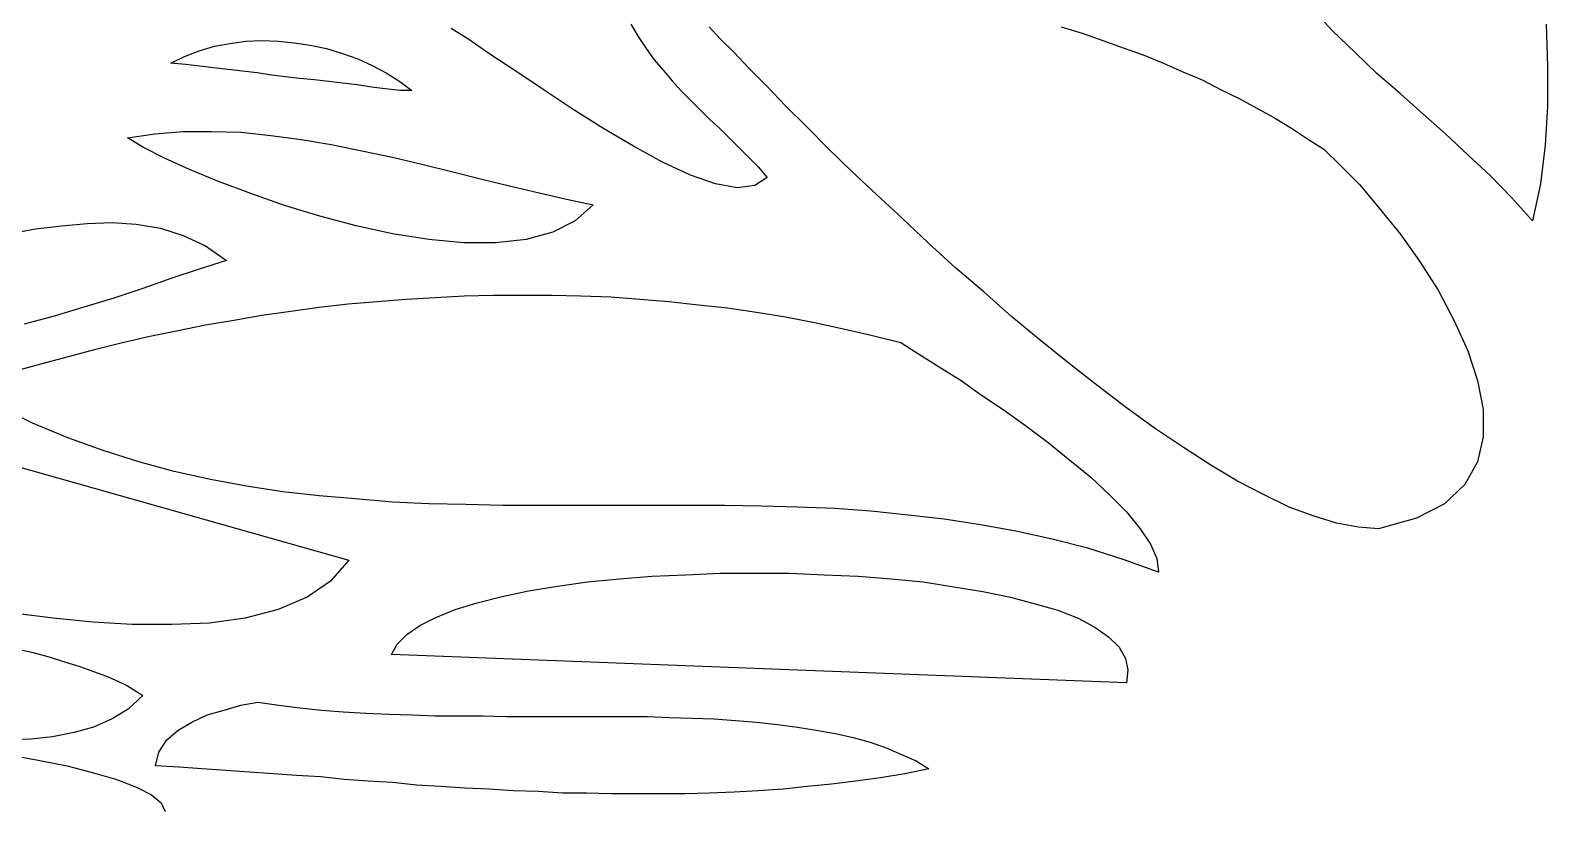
# Model space of a CAD drawing. Header units: inches. Extents: x 7658 to 73799, y 48 to 40262.
# Drawn here: x 60459 to 61177, y 4191 to 4560 of the extents above; entities that cross this region are included whole.
import ezdxf

# ---------------------------------------------------------------- set-up
doc = ezdxf.new("R2010")
doc.units = ezdxf.units.IN

# ---------------------------------------------------------------- blocks, each defined once
blk = doc.blocks.new('A$C12A9118A')
for p, q in [((0.85874, 1.24939), (0.84882, 1.26006)), ((0.45014, 1.24519), (0.44175, 1.25053)), ((0.52676, 1.25244), (0.53018, 1.24672)), ((0.56906, 1.24558), (0.56372, 1.2513)), ((0.73029, 1.2513), (0.74019, 1.24824)), ((0.8694, 1.2391), (0.85874, 1.24939)), ((0.95973, 1.25244), (0.9605, 1.23262)), ((0.32246, 1.23985), (0.3297, 1.24215)), ((0.3297, 1.24215), (0.33693, 1.24329)), ((0.33693, 1.24329), (0.34457, 1.24443)), ((0.34457, 1.24443), (0.35219, 1.24482)), ((0.35219, 1.24482), (0.35981, 1.24443)), ((0.35981, 1.24443), (0.36743, 1.24368)), ((0.36743, 1.24368), (0.37505, 1.24252)), ((0.37505, 1.24252), (0.38268, 1.24101)), ((0.46005, 1.23834), (0.45014, 1.24519)), ((0.53018, 1.24672), (0.53399, 1.24101)), ((0.57554, 1.2391), (0.56906, 1.24558)), ((0.74019, 1.24824), (0.75011, 1.24482)), ((0.75011, 1.24482), (0.75963, 1.24138)), ((0.30911, 1.23414), (0.31559, 1.2372)), ((0.31559, 1.2372), (0.32246, 1.23985)), ((0.38268, 1.24101), (0.3903, 1.23871)), ((0.3903, 1.23871), (0.39755, 1.23604)), ((0.39755, 1.23604), (0.4044, 1.233)), ((0.47225, 1.23033), (0.46005, 1.23834)), ((0.53399, 1.24101), (0.5378, 1.23567)), ((0.5378, 1.23567), (0.542, 1.23072)), ((0.58278, 1.23147), (0.57554, 1.2391)), ((0.75963, 1.24138), (0.76916, 1.23795)), ((0.76916, 1.23795), (0.7787, 1.23414)), ((0.87969, 1.22919), (0.8694, 1.2391)), ((0.31598, 1.23337), (0.30911, 1.23414)), ((0.32283, 1.23262), (0.31598, 1.23337)), ((0.32931, 1.23186), (0.32283, 1.23262)), ((0.33618, 1.23109), (0.32931, 1.23186)), ((0.34304, 1.23033), (0.33618, 1.23109)), ((0.34989, 1.22956), (0.34304, 1.23033)), ((0.35676, 1.22842), (0.34989, 1.22956)), ((0.36324, 1.22766), (0.35676, 1.22842)), ((0.3701, 1.22689), (0.36324, 1.22766)), ((0.4044, 1.233), (0.41088, 1.22956)), ((0.41088, 1.22956), (0.41736, 1.22538)), ((0.48521, 1.22157), (0.47225, 1.23033)), ((0.542, 1.23072), (0.5462, 1.22575)), ((0.59117, 1.22308), (0.58278, 1.23147)), ((0.7787, 1.23414), (0.78783, 1.22995)), ((0.78783, 1.22995), (0.79698, 1.22614)), ((0.89075, 1.21966), (0.87969, 1.22919)), ((0.9605, 1.23262), (0.9605, 1.21356)), ((0.37695, 1.22614), (0.3701, 1.22689)), ((0.38382, 1.22538), (0.37695, 1.22614)), ((0.3903, 1.22461), (0.38382, 1.22538)), ((0.39716, 1.22385), (0.3903, 1.22461)), ((0.40403, 1.22271), (0.39716, 1.22385)), ((0.41051, 1.22194), (0.40403, 1.22271)), ((0.41736, 1.22118), (0.41051, 1.22194)), ((0.41736, 1.22538), (0.42308, 1.22118)), ((0.41813, 1.22118), (0.41736, 1.22118)), ((0.42041, 1.22118), (0.41813, 1.22118)), ((0.42231, 1.22118), (0.42041, 1.22118)), ((0.42308, 1.22118), (0.42231, 1.22118)), ((0.49893, 1.21242), (0.48521, 1.22157)), ((0.5462, 1.22575), (0.55038, 1.22118)), ((0.55038, 1.22118), (0.55496, 1.2166)), ((0.59993, 1.21395), (0.59117, 1.22308)), ((0.79698, 1.22614), (0.80576, 1.22157)), ((0.80576, 1.22157), (0.81452, 1.21737)), ((0.55496, 1.2166), (0.55953, 1.21204)), ((0.60984, 1.20403), (0.59993, 1.21395)), ((0.81452, 1.21737), (0.8229, 1.21279)), ((0.90143, 1.21012), (0.89075, 1.21966)), ((0.9605, 1.21356), (0.95936, 1.19526)), ((0.51341, 1.20327), (0.49893, 1.21242)), ((0.55953, 1.21204), (0.56411, 1.20747)), ((0.56411, 1.20747), (0.56868, 1.20327)), ((0.8229, 1.21279), (0.83129, 1.20822)), ((0.83129, 1.20822), (0.8393, 1.20327)), ((0.91209, 1.2006), (0.90143, 1.21012)), ((0.28853, 1.19869), (0.30149, 1.2006)), ((0.30149, 1.2006), (0.31484, 1.20174)), ((0.31484, 1.20174), (0.32817, 1.20174)), ((0.32817, 1.20174), (0.34227, 1.20136)), ((0.34227, 1.20136), (0.35637, 1.19983)), ((0.35637, 1.19983), (0.37086, 1.19793)), ((0.5279, 1.19488), (0.51341, 1.20327)), ((0.56868, 1.20327), (0.57326, 1.19869)), ((0.62013, 1.19374), (0.60984, 1.20403)), ((0.8393, 1.20327), (0.84692, 1.19832)), ((0.92277, 1.1907), (0.91209, 1.2006)), ((0.29616, 1.19412), (0.28853, 1.19869)), ((0.30606, 1.18917), (0.29616, 1.19412)), ((0.37086, 1.19793), (0.38496, 1.19565)), ((0.38496, 1.19565), (0.39945, 1.1926)), ((0.39945, 1.1926), (0.41393, 1.18954)), ((0.54162, 1.18726), (0.5279, 1.19488)), ((0.57326, 1.19869), (0.57783, 1.19412)), ((0.57783, 1.19412), (0.58239, 1.18954)), ((0.63119, 1.18306), (0.62013, 1.19374)), ((0.84692, 1.19832), (0.85454, 1.19335)), ((0.85454, 1.19335), (0.86255, 1.18573)), ((0.95936, 1.19526), (0.95706, 1.17697)), ((0.31788, 1.18383), (0.30606, 1.18917)), ((0.41393, 1.18954), (0.42842, 1.18612)), ((0.42842, 1.18612), (0.44252, 1.18269)), ((0.55496, 1.18116), (0.54162, 1.18726)), ((0.58239, 1.18954), (0.58697, 1.18497)), ((0.58697, 1.18497), (0.59117, 1.18002)), ((0.86255, 1.18573), (0.8717, 1.17658)), ((0.93344, 1.18078), (0.92277, 1.1907)), ((0.33161, 1.17811), (0.31788, 1.18383)), ((0.34685, 1.1724), (0.33161, 1.17811)), ((0.44252, 1.18269), (0.45624, 1.17925)), ((0.45624, 1.17925), (0.46997, 1.17583)), ((0.56678, 1.17697), (0.55496, 1.18116)), ((0.59117, 1.18002), (0.58545, 1.17621)), ((0.64301, 1.17201), (0.63119, 1.18306)), ((0.94335, 1.17049), (0.93344, 1.18078)), ((0.36285, 1.16668), (0.34685, 1.1724)), ((0.46997, 1.17583), (0.4833, 1.17277)), ((0.4833, 1.17277), (0.49626, 1.16973)), ((0.57707, 1.17507), (0.56678, 1.17697)), ((0.58545, 1.17621), (0.57707, 1.17507)), ((0.6552, 1.16058), (0.64301, 1.17201)), ((0.8717, 1.17658), (0.88083, 1.16553)), ((0.95325, 1.15944), (0.94335, 1.17049)), ((0.95706, 1.17697), (0.95325, 1.15944)), ((0.37962, 1.16172), (0.36285, 1.16668)), ((0.49626, 1.16973), (0.50883, 1.16706)), ((0.50883, 1.16706), (0.50045, 1.15944)), ((0.88083, 1.16553), (0.89075, 1.15333)), ((0.24509, 1.15563), (0.25728, 1.15714)), ((0.25728, 1.15714), (0.26948, 1.1583)), ((0.26948, 1.1583), (0.2813, 1.15867)), ((0.2813, 1.15867), (0.29273, 1.15791)), ((0.29273, 1.15791), (0.30416, 1.156)), ((0.30416, 1.156), (0.31484, 1.15258)), ((0.39678, 1.15714), (0.37962, 1.16172)), ((0.41393, 1.15333), (0.39678, 1.15714)), ((0.50045, 1.15944), (0.48978, 1.1541)), ((0.6674, 1.14915), (0.6552, 1.16058)), ((0.2325, 1.15333), (0.24509, 1.15563)), ((0.31484, 1.15258), (0.3255, 1.14762)), ((0.43109, 1.15066), (0.41393, 1.15333)), ((0.44747, 1.14915), (0.43109, 1.15066)), ((0.46272, 1.14915), (0.44747, 1.14915)), ((0.4772, 1.15066), (0.46272, 1.14915)), ((0.48978, 1.1541), (0.4772, 1.15066)), ((0.68036, 1.13733), (0.6674, 1.14915)), ((0.89075, 1.15333), (0.8999, 1.14037)), ((0.3255, 1.14762), (0.33542, 1.14076)), ((0.32246, 1.13656), (0.3095, 1.13238)), ((0.33542, 1.14076), (0.32246, 1.13656)), ((0.69369, 1.1259), (0.68036, 1.13733)), ((0.8999, 1.14037), (0.90866, 1.12666)), ((0.29577, 1.12741), (0.28205, 1.12285)), ((0.3095, 1.13238), (0.29577, 1.12741)), ((0.28205, 1.12285), (0.26795, 1.11865)), ((0.37925, 1.11865), (0.39297, 1.12018)), ((0.39297, 1.12018), (0.40668, 1.12132)), ((0.40668, 1.12132), (0.42041, 1.12246)), ((0.42041, 1.12246), (0.43413, 1.12323)), ((0.43413, 1.12323), (0.44786, 1.12399)), ((0.44786, 1.12399), (0.46157, 1.12437)), ((0.46157, 1.12437), (0.47568, 1.12437)), ((0.47568, 1.12437), (0.48939, 1.12437)), ((0.48939, 1.12437), (0.50312, 1.12399)), ((0.50312, 1.12399), (0.51722, 1.1236)), ((0.51722, 1.1236), (0.53094, 1.12246)), ((0.53094, 1.12246), (0.54467, 1.12132)), ((0.54467, 1.12132), (0.55877, 1.11979)), ((0.70704, 1.11408), (0.69369, 1.1259)), ((0.90866, 1.12666), (0.91629, 1.11217)), ((0.25385, 1.11447), (0.23975, 1.11064)), ((0.26795, 1.11865), (0.25385, 1.11447)), ((0.33884, 1.11255), (0.35219, 1.11484)), ((0.35219, 1.11484), (0.36591, 1.11675)), ((0.36591, 1.11675), (0.37925, 1.11865)), ((0.55877, 1.11979), (0.57249, 1.11828)), ((0.57249, 1.11828), (0.58622, 1.11637)), ((0.58622, 1.11637), (0.59993, 1.11408)), ((0.59993, 1.11408), (0.61365, 1.11141)), ((0.72038, 1.10302), (0.70704, 1.11408)), ((0.29921, 1.10493), (0.31254, 1.1076)), ((0.31254, 1.1076), (0.3255, 1.11027)), ((0.3255, 1.11027), (0.33884, 1.11255)), ((0.61365, 1.11141), (0.62738, 1.10836)), ((0.62738, 1.10836), (0.6411, 1.10532)), ((0.91629, 1.11217), (0.92277, 1.09807)), ((0.2607, 1.0954), (0.27366, 1.09884)), ((0.27366, 1.09884), (0.28625, 1.10188)), ((0.28625, 1.10188), (0.29921, 1.10493)), ((0.6411, 1.10532), (0.65444, 1.10188)), ((0.65444, 1.10188), (0.65939, 1.09884)), ((0.65939, 1.09884), (0.66587, 1.09464)), ((0.7341, 1.09197), (0.72038, 1.10302)), ((0.23555, 1.08855), (0.24813, 1.09197)), ((0.24813, 1.09197), (0.2607, 1.0954)), ((0.66587, 1.09464), (0.67388, 1.08969)), ((0.74781, 1.0813), (0.7341, 1.09197)), ((0.92277, 1.09807), (0.92735, 1.08397)), ((0.67388, 1.08969), (0.68303, 1.08397)), ((0.68303, 1.08397), (0.69255, 1.0771)), ((0.69255, 1.0771), (0.70284, 1.07025)), ((0.76116, 1.07101), (0.74781, 1.0813)), ((0.92735, 1.08397), (0.93, 1.07025)), ((0.24356, 1.06377), (0.22716, 1.07178)), ((0.70284, 1.07025), (0.71352, 1.06263)), ((0.77489, 1.0611), (0.76116, 1.07101)), ((0.93, 1.07025), (0.93, 1.05729)), ((0.26033, 1.05691), (0.24356, 1.06377)), ((0.71352, 1.06263), (0.72419, 1.05462)), ((0.2771, 1.05081), (0.26033, 1.05691)), ((0.78822, 1.05234), (0.77489, 1.0611)), ((0.93, 1.05729), (0.92735, 1.04547)), ((0.19515, 1.05501), (0.39335, 0.99897)), ((0.29387, 1.04547), (0.2771, 1.05081)), ((0.72419, 1.05462), (0.73448, 1.04623)), ((0.80118, 1.04395), (0.78822, 1.05234)), ((0.31064, 1.04089), (0.29387, 1.04547)), ((0.73448, 1.04623), (0.74439, 1.03824)), ((0.81375, 1.03632), (0.80118, 1.04395)), ((0.92735, 1.04547), (0.92124, 1.0348)), ((0.3278, 1.03708), (0.31064, 1.04089)), ((0.34494, 1.03404), (0.3278, 1.03708)), ((0.36209, 1.03137), (0.34494, 1.03404)), ((0.74439, 1.03824), (0.75315, 1.02985)), ((0.82634, 1.02985), (0.81375, 1.03632)), ((0.92124, 1.0348), (0.91172, 1.02565)), ((0.37925, 1.02946), (0.36209, 1.03137)), ((0.39639, 1.02793), (0.37925, 1.02946)), ((0.41393, 1.02642), (0.39639, 1.02793)), ((0.75315, 1.02985), (0.76116, 1.02184)), ((0.83816, 1.02412), (0.82634, 1.02985)), ((0.43109, 1.02565), (0.41393, 1.02642)), ((0.44862, 1.02528), (0.43109, 1.02565)), ((0.46614, 1.02489), (0.44862, 1.02528)), ((0.48368, 1.02489), (0.46614, 1.02489)), ((0.50121, 1.02489), (0.48368, 1.02489)), ((0.51837, 1.02489), (0.50121, 1.02489)), ((0.53589, 1.02489), (0.51837, 1.02489)), ((0.55343, 1.02489), (0.53589, 1.02489)), ((0.57096, 1.02489), (0.55343, 1.02489)), ((0.5885, 1.02451), (0.57096, 1.02489)), ((0.60564, 1.02412), (0.5885, 1.02451)), ((0.62318, 1.02337), (0.60564, 1.02412)), ((0.64034, 1.02222), (0.62318, 1.02337)), ((0.65787, 1.02031), (0.64034, 1.02222)), ((0.67502, 1.01841), (0.65787, 1.02031)), ((0.76116, 1.02184), (0.76764, 1.01383)), ((0.84959, 1.01994), (0.83816, 1.02412)), ((0.86064, 1.0165), (0.84959, 1.01994)), ((0.91172, 1.02565), (0.89837, 1.0188)), ((0.69218, 1.01574), (0.67502, 1.01841)), ((0.70895, 1.01269), (0.69218, 1.01574)), ((0.72609, 1.00888), (0.70895, 1.01269)), ((0.76764, 1.01383), (0.77259, 1.0066)), ((0.87093, 1.0146), (0.86064, 1.0165)), ((0.88046, 1.01383), (0.87093, 1.0146)), ((0.89837, 1.0188), (0.88046, 1.01383)), ((0.74286, 1.00468), (0.72609, 1.00888)), ((0.77259, 1.0066), (0.77564, 0.99973)), ((0.39335, 0.99897), (0.38459, 0.98907)), ((0.75963, 0.99936), (0.74286, 1.00468)), ((0.7764, 0.99325), (0.75963, 0.99936)), ((0.77564, 0.99973), (0.7764, 0.99325)), ((0.52142, 0.99021), (0.53666, 0.99135)), ((0.53666, 0.99135), (0.55266, 0.99211)), ((0.55266, 0.99211), (0.56906, 0.99288)), ((0.56906, 0.99288), (0.58545, 0.99288)), ((0.58545, 0.99288), (0.60183, 0.99288)), ((0.60183, 0.99288), (0.61823, 0.99211)), ((0.61823, 0.99211), (0.63423, 0.99135)), ((0.63423, 0.99135), (0.64986, 0.99021)), ((0.38459, 0.98907), (0.37353, 0.98143)), ((0.46577, 0.98182), (0.47835, 0.98449)), ((0.47835, 0.98449), (0.49206, 0.98677)), ((0.49206, 0.98677), (0.50616, 0.98868)), ((0.50616, 0.98868), (0.52142, 0.99021)), ((0.64986, 0.99021), (0.6651, 0.98868)), ((0.6651, 0.98868), (0.67959, 0.9864)), ((0.67959, 0.9864), (0.69332, 0.9841)), ((0.69332, 0.9841), (0.70628, 0.98143)), ((0.37353, 0.98143), (0.35981, 0.97572)), ((0.44366, 0.97572), (0.45395, 0.97878)), ((0.45395, 0.97878), (0.46577, 0.98182)), ((0.70628, 0.98143), (0.71808, 0.97839)), ((0.71808, 0.97839), (0.72876, 0.97534)), ((0.25347, 0.97153), (0.23555, 0.97381)), ((0.27215, 0.96963), (0.25347, 0.97153)), ((0.29082, 0.96849), (0.27215, 0.96963)), ((0.32741, 0.96924), (0.3095, 0.96849)), ((0.34418, 0.97153), (0.32741, 0.96924)), ((0.35981, 0.97572), (0.34418, 0.97153)), ((0.42689, 0.9681), (0.43451, 0.97191)), ((0.43451, 0.97191), (0.44366, 0.97572)), ((0.72876, 0.97534), (0.73829, 0.97153)), ((0.73829, 0.97153), (0.7463, 0.96733)), ((0.3095, 0.96849), (0.29082, 0.96849)), ((0.41622, 0.95934), (0.4208, 0.96391)), ((0.4208, 0.96391), (0.42689, 0.9681)), ((0.7463, 0.96733), (0.75278, 0.96276)), ((0.75278, 0.96276), (0.75773, 0.95781)), ((0.2348, 0.95743), (0.24318, 0.95553)), ((0.24318, 0.95553), (0.25157, 0.95323)), ((0.41355, 0.95437), (0.41622, 0.95934)), ((0.75773, 0.95781), (0.76077, 0.95247)), ((0.25157, 0.95323), (0.2588, 0.95095)), ((0.2588, 0.95095), (0.26604, 0.94866)), ((0.26604, 0.94866), (0.27252, 0.94638)), ((0.76116, 0.94104), (0.41355, 0.95437)), ((0.76077, 0.95247), (0.76193, 0.94714)), ((0.27252, 0.94638), (0.27863, 0.94408)), ((0.27863, 0.94408), (0.28395, 0.9418)), ((0.28395, 0.9418), (0.28853, 0.93951)), ((0.76193, 0.94714), (0.76116, 0.94104)), ((0.28853, 0.93951), (0.29234, 0.93723)), ((0.29577, 0.93493), (0.28892, 0.92845)), ((0.29234, 0.93723), (0.29577, 0.93493)), ((0.28892, 0.92845), (0.2813, 0.92389)), ((0.32627, 0.9258), (0.33428, 0.92808)), ((0.33428, 0.92808), (0.34227, 0.93037)), ((0.34227, 0.93037), (0.35028, 0.93189)), ((0.35028, 0.93189), (0.36018, 0.93037)), ((0.36018, 0.93037), (0.3701, 0.92922)), ((0.3701, 0.92922), (0.38039, 0.92808)), ((0.38039, 0.92808), (0.39068, 0.92731)), ((0.39068, 0.92731), (0.40136, 0.92655)), ((0.40136, 0.92655), (0.41241, 0.92617)), ((0.41241, 0.92617), (0.42308, 0.9258)), ((0.27252, 0.92007), (0.26337, 0.91741)), ((0.2813, 0.92389), (0.27252, 0.92007)), ((0.31254, 0.91855), (0.31902, 0.92236)), ((0.31902, 0.92236), (0.32627, 0.9258)), ((0.42308, 0.9258), (0.43413, 0.92541)), ((0.43413, 0.92541), (0.44519, 0.92541)), ((0.44519, 0.92541), (0.45662, 0.92541)), ((0.45662, 0.92541), (0.46767, 0.92503)), ((0.46767, 0.92503), (0.4791, 0.92503)), ((0.4791, 0.92503), (0.49016, 0.92503)), ((0.49016, 0.92503), (0.50121, 0.92503)), ((0.50121, 0.92503), (0.51227, 0.92503)), ((0.51227, 0.92503), (0.52332, 0.92503)), ((0.52332, 0.92503), (0.53438, 0.92503)), ((0.53438, 0.92503), (0.54504, 0.92464)), ((0.54504, 0.92464), (0.55572, 0.92427)), ((0.55572, 0.92427), (0.56601, 0.92389)), ((0.56601, 0.92389), (0.5763, 0.92313)), ((0.5763, 0.92313), (0.58622, 0.92236)), ((0.58622, 0.92236), (0.59612, 0.92122)), ((0.59612, 0.92122), (0.60564, 0.92007)), ((0.60564, 0.92007), (0.61442, 0.91855)), ((0.24279, 0.91435), (0.23174, 0.91398)), ((0.25308, 0.91551), (0.24279, 0.91435)), ((0.26337, 0.91741), (0.25308, 0.91551)), ((0.30339, 0.90826), (0.3072, 0.91398)), ((0.3072, 0.91398), (0.31254, 0.91855)), ((0.61442, 0.91855), (0.62357, 0.91702)), ((0.62357, 0.91702), (0.63195, 0.91512)), ((0.63195, 0.91512), (0.63995, 0.91284)), ((0.63995, 0.91284), (0.64758, 0.91017)), ((0.23174, 0.90712), (0.24623, 0.90445)), ((0.30188, 0.90178), (0.30339, 0.90826)), ((0.64758, 0.91017), (0.65481, 0.90712)), ((0.65481, 0.90712), (0.66168, 0.90406)), ((0.24623, 0.90445), (0.25995, 0.90178)), ((0.25995, 0.90178), (0.27252, 0.89835)), ((0.27252, 0.89835), (0.28358, 0.8953)), ((0.31293, 0.90102), (0.30188, 0.90178)), ((0.32397, 0.90025), (0.31293, 0.90102)), ((0.33503, 0.89949), (0.32397, 0.90025)), ((0.34608, 0.89872), (0.33503, 0.89949)), ((0.35753, 0.89797), (0.34608, 0.89872)), ((0.36857, 0.89721), (0.35753, 0.89797)), ((0.65634, 0.89797), (0.64491, 0.89607)), ((0.66777, 0.90025), (0.65634, 0.89797)), ((0.66168, 0.90406), (0.66777, 0.90025)), ((0.28358, 0.8953), (0.2931, 0.89149)), ((0.2931, 0.89149), (0.29997, 0.88806)), ((0.38001, 0.89644), (0.36857, 0.89721)), ((0.39107, 0.8953), (0.38001, 0.89644)), ((0.4025, 0.89454), (0.39107, 0.8953)), ((0.41393, 0.89377), (0.4025, 0.89454)), ((0.42537, 0.89263), (0.41393, 0.89377)), ((0.4368, 0.89187), (0.42537, 0.89263)), ((0.44823, 0.8911), (0.4368, 0.89187)), ((0.45966, 0.89073), (0.44823, 0.8911)), ((0.47111, 0.88996), (0.45966, 0.89073)), ((0.59879, 0.89073), (0.58697, 0.88996)), ((0.61022, 0.89187), (0.59879, 0.89073)), ((0.62166, 0.89301), (0.61022, 0.89187)), ((0.63309, 0.89454), (0.62166, 0.89301)), ((0.64491, 0.89607), (0.63309, 0.89454)), ((0.29997, 0.88806), (0.30455, 0.88425)), ((0.30455, 0.88425), (0.30645, 0.88005)), ((0.48291, 0.88959), (0.47111, 0.88996)), ((0.49436, 0.88882), (0.48291, 0.88959)), ((0.50579, 0.88882), (0.49436, 0.88882)), ((0.51761, 0.88843), (0.50579, 0.88882)), ((0.52904, 0.88843), (0.51761, 0.88843)), ((0.54086, 0.88843), (0.52904, 0.88843)), ((0.55229, 0.88843), (0.54086, 0.88843)), ((0.56372, 0.88882), (0.55229, 0.88843)), ((0.57554, 0.8892), (0.56372, 0.88882)), ((0.58697, 0.88996), (0.57554, 0.8892))]:
    blk.add_line(p, q)

msp = doc.modelspace()

# ---------------------------------------------------------------- block references
at = {"xscale": 1000, "yscale": 1000, "zscale": 1000}
msp.add_blockref('A$C12A9118A', (60216.32, 3310.77), dxfattribs=at)

doc.saveas('drawing.dxf')
